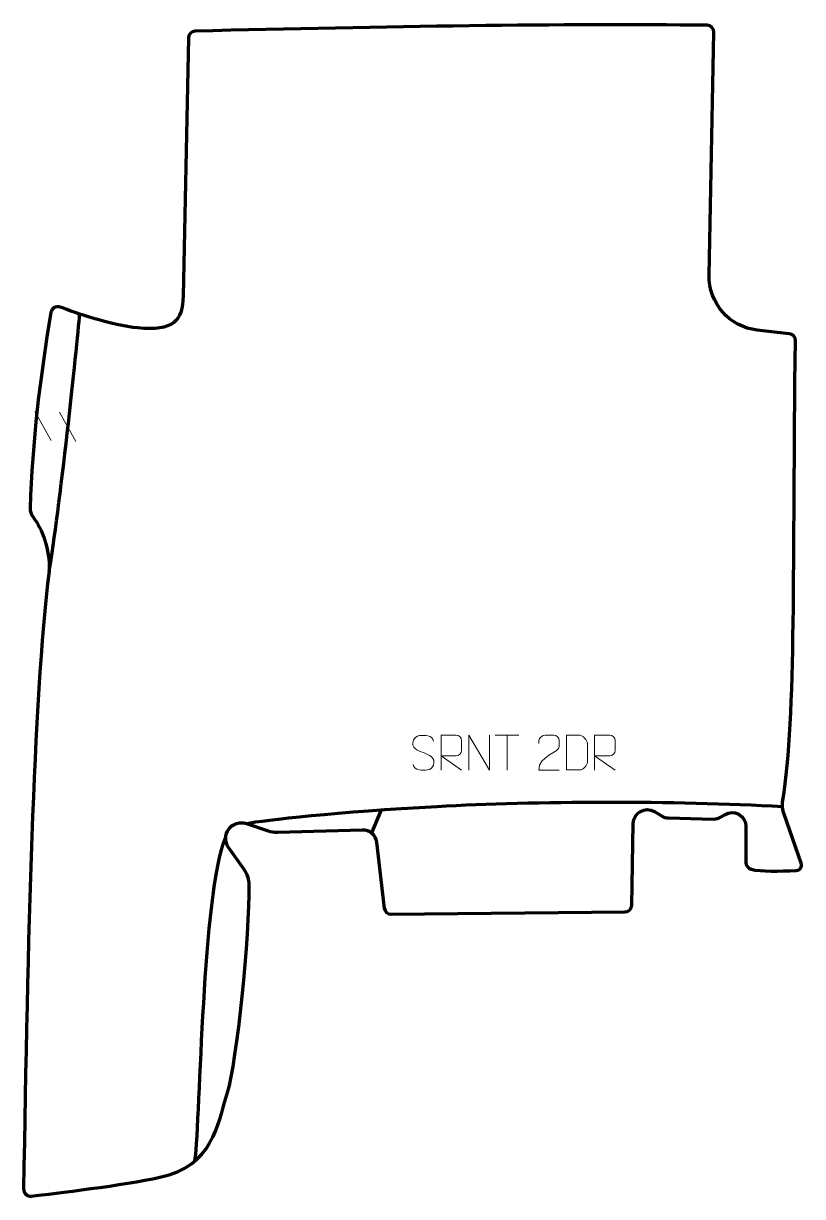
# Model space of a CAD drawing. Header units: millimetres. Extents: x -283 to 275, y -419 to 422.
import ezdxf

# ---------------------------------------------------------------- set-up
doc = ezdxf.new("R2010")
doc.units = ezdxf.units.MM
doc.header["$MEASUREMENT"] = 0
for name, color, linetype in [('layer 1', 7, 'Continuous'), ('layer 2', 7, 'Continuous'), ('layer 3', 7, 'Continuous')]:
    doc.layers.add(name, color=color, linetype=linetype)

msp = doc.modelspace()

# ---------------------------------------------------------------- linework, layer by layer
at = {"layer": 'layer 1', "color": 250, "lineweight": 9}
for points in [[(-274.7424, 144.0695), (-274.7424, 144.0695), (-263.0858, 123.1156), (-263.0858, 123.1156)], [(-257.0228, 143.465), (-257.0228, 143.465), (-245.3662, 122.5111), (-245.3662, 122.5111)], [(55.0357, -87.9989), (55.0357, -87.9989), (72.0229, -87.9989), (72.0229, -87.9989)], [(63.5295, -112.9289), (63.5295, -112.9289), (63.5295, -87.9754), (63.5295, -87.9754)]]:
    msp.add_open_spline(points, degree=3, dxfattribs=at)
for points, knots in [([(3.5293, -100.4522), (-0.719, -98.9818), (-5.6271, -97.186), (-3.622, -91.6657), (-3.622, -91.6657), (-2.1185, -87.5258), (3.0951, -87.9143), (6.6987, -88.5154), (6.6987, -88.5154), (9.5593, -88.9926), (10.424, -90.2058), (10.7346, -92.2899)], [0, 0, 0, 0, 0.25, 0.25, 0.25, 0.25, 0.5, 0.5, 0.5, 0.5, 1, 1, 1, 1]), ([(16.1973, -112.9289), (16.1973, -112.9289), (16.1973, -87.9754), (16.1973, -87.9754), (16.1973, -87.9754), (19.7921, -87.9754), (23.3876, -87.9754), (26.9828, -87.9754), (26.9828, -87.9754), (29.3081, -88.0131), (30.8654, -89.5031), (30.8613, -91.8695), (30.8613, -91.8695), (30.8609, -93.905), (30.8609, -96.9644), (30.8613, -99.0004), (30.8613, -99.0004), (30.8548, -100.8759), (29.0425, -102.8177), (27.033, -102.8368), (27.033, -102.8368), (27.033, -102.8368), (16.1973, -102.8368), (16.1973, -102.8368), (16.1973, -102.8368), (16.1973, -102.8368), (30.852, -112.9289), (30.852, -112.9289)], [0, 0, 0, 0, 0.125, 0.125, 0.125, 0.125, 0.25, 0.25, 0.25, 0.25, 0.375, 0.375, 0.375, 0.375, 0.5, 0.5, 0.5, 0.5, 0.625, 0.625, 0.625, 0.625, 0.75, 0.75, 0.75, 0.75, 1, 1, 1, 1]), ([(36.2019, -112.9289), (36.2019, -112.9289), (36.2019, -87.9754), (36.2019, -87.9754), (36.2019, -87.9754), (36.2019, -87.9754), (50.8567, -112.9289), (50.8567, -112.9289), (50.8567, -112.9289), (50.8567, -112.9289), (50.8567, -87.9754), (50.8567, -87.9754)], [0, 0, 0, 0, 0.25, 0.25, 0.25, 0.25, 0.5, 0.5, 0.5, 0.5, 1, 1, 1, 1]), ([(100.9007, -112.9393), (95.9863, -112.939), (91.0719, -112.939), (86.1578, -112.9393), (86.1578, -112.9393), (86.1578, -103.007), (100.8088, -100.3658), (100.9007, -96.0555), (100.9007, -96.0555), (100.9004, -94.6314), (100.9004, -93.2077), (100.9007, -91.7844), (100.9007, -91.7844), (100.8838, -89.7073), (98.761, -87.9825), (97.09, -87.9652), (97.09, -87.9652), (95.0168, -87.9656), (92.9439, -87.9656), (90.8715, -87.9652), (90.8715, -87.9652), (89.0494, -87.9487), (86.2247, -89.7408), (86.1578, -91.8344), (86.1578, -91.8344), (86.1578, -91.8344), (86.1578, -93.8892), (86.1578, -93.8892)], [0, 0, 0, 0, 0.125, 0.125, 0.125, 0.125, 0.25, 0.25, 0.25, 0.25, 0.375, 0.375, 0.375, 0.375, 0.5, 0.5, 0.5, 0.5, 0.625, 0.625, 0.625, 0.625, 0.75, 0.75, 0.75, 0.75, 1, 1, 1, 1]), ([(106.1369, -112.9008), (108.4687, -112.9004), (113.4189, -112.9244), (115.7504, -112.9247), (115.7504, -112.9247), (117.6754, -113.0301), (120.994, -109.4885), (120.9828, -107.4712), (120.9828, -107.4712), (120.9824, -101.7011), (120.9824, -99.5314), (120.9828, -93.7621), (120.9828, -93.7621), (120.9785, -91.624), (117.604, -87.9639), (115.4516, -87.9774), (115.4516, -87.9774), (113.1259, -87.9774), (108.4016, -87.9774), (106.0755, -87.9774), (106.0755, -87.9774), (106.0759, -93.7243), (106.1372, -107.1535), (106.1369, -112.9008)], [0, 0, 0, 0, 0.14285714, 0.14285714, 0.14285714, 0.14285714, 0.28571429, 0.28571429, 0.28571429, 0.28571429, 0.42857143, 0.42857143, 0.42857143, 0.42857143, 0.57142857, 0.57142857, 0.57142857, 0.57142857, 0.71428571, 0.71428571, 0.71428571, 0.71428571, 1, 1, 1, 1]), ([(126.1973, -112.9289), (126.1973, -112.9289), (126.1973, -87.9754), (126.1973, -87.9754), (126.1973, -87.9754), (129.7921, -87.9754), (133.3876, -87.9754), (136.9828, -87.9754), (136.9828, -87.9754), (139.3081, -88.0131), (140.8654, -89.5031), (140.8613, -91.8695), (140.8613, -91.8695), (140.8609, -93.905), (140.8609, -96.9644), (140.8613, -99.0004), (140.8613, -99.0004), (140.8548, -100.8759), (139.0425, -102.8177), (137.033, -102.8368), (137.033, -102.8368), (137.033, -102.8368), (126.1973, -102.8368), (126.1973, -102.8368), (126.1973, -102.8368), (126.1973, -102.8368), (140.852, -112.9289), (140.852, -112.9289)], [0, 0, 0, 0, 0.125, 0.125, 0.125, 0.125, 0.25, 0.25, 0.25, 0.25, 0.375, 0.375, 0.375, 0.375, 0.5, 0.5, 0.5, 0.5, 0.625, 0.625, 0.625, 0.625, 0.75, 0.75, 0.75, 0.75, 1, 1, 1, 1]), ([(3.5293, -100.4523), (7.5479, -102.099), (12.5774, -103.9873), (10.7434, -109.3476), (10.7434, -109.3476), (9.2836, -113.614), (4.3728, -113.3573), (0.6467, -112.8026), (0.6467, -112.8026), (-2.1033, -112.3928), (-3.3242, -111.1793), (-3.7022, -109.0671)], [0, 0, 0, 0, 0.25, 0.25, 0.25, 0.25, 0.5, 0.5, 0.5, 0.5, 1, 1, 1, 1])]:
    msp.add_open_spline(points, degree=3, knots=knots, dxfattribs=at)
at = {"layer": 'layer 2', "color": 230, "lineweight": 200}
msp.add_open_spline([(-282.7546, -413.1903), (-279.794, -234.8055), (-275.9714, -64.9034), (-264.4643, 29.4497), (-264.4643, 29.4497), (-263.9011, 45.9579), (-269.0777, 58.9808), (-276.1348, 68.6275), (-276.1348, 68.6275), (-277.4332, 70.4021), (-278.0821, 72.5727), (-278.011, 74.7708), (-278.011, 74.7708), (-276.4649, 122.581), (-270.9818, 168.6101), (-263.1658, 214.8734), (-263.1658, 214.8734), (-262.6425, 217.9721), (-259.4298, 219.8307), (-256.4879, 218.7273), (-256.4879, 218.7273), (-245.354, 214.5521), (-219.988, 205.6825), (-200.8665, 203.8411), (-200.8665, 203.8411), (-175.4797, 201.3962), (-168.8557, 208.6163), (-168.5617, 226.8973), (-168.5617, 226.8973), (-168.5617, 226.8973), (-164.7468, 411.6297), (-164.7468, 411.6297), (-164.7468, 411.6297), (-164.6914, 414.3052), (-162.5374, 416.4636), (-159.8621, 416.5258), (-159.8621, 416.5258), (-23.7449, 419.6993), (105.7404, 422.0235), (206.6987, 420.6959), (206.6987, 420.6959), (209.4733, 420.6595), (211.6853, 418.3691), (211.6291, 415.594), (211.6291, 415.594), (211.6291, 415.594), (208.1026, 241.7385), (208.1026, 241.7385), (208.1026, 241.7385), (207.6944, 221.632), (222.6628, 204.5224), (242.643, 202.2567), (242.643, 202.2567), (242.643, 202.2567), (265.5814, 199.6751), (265.5814, 199.6751), (265.5814, 199.6751), (268.1361, 199.3878), (270.0576, 197.2093), (270.0221, 194.6383), (270.0221, 194.6383), (267.8148, 33.7507), (270.7956, -72.8945), (260.9196, -134.7182), (260.9196, -134.7182), (260.3905, -138.0295), (260.6839, -141.4198), (261.7998, -144.5825), (261.7998, -144.5825), (261.7998, -144.5825), (274.156, -179.6063), (274.156, -179.6063), (274.156, -179.6063), (275.052, -182.1466), (273.2323, -184.829), (270.5403, -184.9344), (270.5403, -184.9344), (258.0845, -185.4234), (245.6223, -185.9151), (238.2051, -183.9781), (238.2051, -183.9781), (236.023, -183.4082), (234.5212, -181.4077), (234.5219, -179.1522), (234.5219, -179.1522), (234.5219, -179.1522), (234.528, -153.41), (234.528, -153.41), (234.528, -153.41), (234.53, -145.5065), (225.7973, -140.7238), (219.1402, -144.9821), (219.1402, -144.9821), (219.1402, -144.9821), (216.7715, -146.497), (216.7715, -146.497), (216.7715, -146.497), (215.0932, -147.5705), (213.1323, -148.1187), (211.1407, -148.0702), (211.1407, -148.0702), (211.1407, -148.0702), (179.0579, -147.2905), (179.0579, -147.2905), (179.0579, -147.2905), (177.3279, -147.2484), (175.6387, -146.7583), (174.1551, -145.8678), (174.1551, -145.8678), (174.1551, -145.8678), (168.9926, -142.7697), (168.9926, -142.7697), (168.9926, -142.7697), (162.3934, -138.8095), (153.9825, -143.4759), (153.8485, -151.1716), (153.8485, -151.1716), (153.8485, -151.1716), (152.8286, -209.7664), (152.8286, -209.7664), (152.8286, -209.7664), (152.7814, -212.4746), (150.5871, -214.6528), (147.8791, -214.6796), (147.8791, -214.6796), (147.8791, -214.6796), (-19.392, -216.3459), (-19.392, -216.3459), (-19.392, -216.3459), (-21.9457, -216.3711), (-24.1081, -214.4682), (-24.4077, -211.9314), (-24.4077, -211.9314), (-24.4077, -211.9314), (-29.9973, -164.5597), (-29.9973, -164.5597), (-29.9973, -164.5597), (-30.6048, -159.4149), (-35.0396, -155.5849), (-40.2173, -155.7349), (-40.2173, -155.7349), (-40.2173, -155.7349), (-100.7334, -157.4834), (-100.7334, -157.4834), (-100.7334, -157.4834), (-103.0852, -157.5513), (-105.4305, -157.2037), (-107.6613, -156.4566), (-107.6613, -156.4566), (-107.6613, -156.4566), (-123.1602, -151.2661), (-123.1602, -151.2661), (-123.1602, -151.2661), (-127.8242, -149.704), (-132.9618, -151.358), (-135.8392, -155.3472), (-135.8392, -155.3472), (-135.8392, -155.3472), (-135.8399, -155.3479), (-135.8399, -155.3479), (-135.8399, -155.3479), (-138.6376, -159.2269), (-138.6736, -164.4515), (-135.9297, -168.3684), (-135.9297, -168.3684), (-135.9297, -168.3684), (-124.8202, -184.2291), (-124.8202, -184.2291), (-124.8202, -184.2291), (-122.5385, -187.4863), (-121.282, -191.3467), (-121.2037, -195.3227), (-121.2037, -195.3227), (-120.5215, -229.9663), (-130.2125, -323.7406), (-136.4523, -343.4149), (-136.4523, -343.4149), (-144.427, -368.5589), (-147.04, -396.3833), (-185.1372, -404.7791), (-185.1372, -404.7791), (-210.9473, -410.4676), (-260.5073, -416.34), (-277.2011, -418.2363), (-277.2011, -418.2363), (-280.1957, -418.5766), (-282.8045, -416.2042), (-282.7546, -413.1903)], degree=3, knots=[0, 0, 0, 0, 0.02083333, 0.02083333, 0.02083333, 0.02083333, 0.04166667, 0.04166667, 0.04166667, 0.04166667, 0.0625, 0.0625, 0.0625, 0.0625, 0.08333333, 0.08333333, 0.08333333, 0.08333333, 0.10416667, 0.10416667, 0.10416667, 0.10416667, 0.125, 0.125, 0.125, 0.125, 0.14583333, 0.14583333, 0.14583333, 0.14583333, 0.16666667, 0.16666667, 0.16666667, 0.16666667, 0.1875, 0.1875, 0.1875, 0.1875, 0.20833333, 0.20833333, 0.20833333, 0.20833333, 0.22916667, 0.22916667, 0.22916667, 0.22916667, 0.25, 0.25, 0.25, 0.25, 0.27083333, 0.27083333, 0.27083333, 0.27083333, 0.29166667, 0.29166667, 0.29166667, 0.29166667, 0.3125, 0.3125, 0.3125, 0.3125, 0.33333333, 0.33333333, 0.33333333, 0.33333333, 0.35416667, 0.35416667, 0.35416667, 0.35416667, 0.375, 0.375, 0.375, 0.375, 0.39583333, 0.39583333, 0.39583333, 0.39583333, 0.41666667, 0.41666667, 0.41666667, 0.41666667, 0.4375, 0.4375, 0.4375, 0.4375, 0.45833333, 0.45833333, 0.45833333, 0.45833333, 0.47916667, 0.47916667, 0.47916667, 0.47916667, 0.5, 0.5, 0.5, 0.5, 0.52083333, 0.52083333, 0.52083333, 0.52083333, 0.54166667, 0.54166667, 0.54166667, 0.54166667, 0.5625, 0.5625, 0.5625, 0.5625, 0.58333333, 0.58333333, 0.58333333, 0.58333333, 0.60416667, 0.60416667, 0.60416667, 0.60416667, 0.625, 0.625, 0.625, 0.625, 0.64583333, 0.64583333, 0.64583333, 0.64583333, 0.66666667, 0.66666667, 0.66666667, 0.66666667, 0.6875, 0.6875, 0.6875, 0.6875, 0.70833333, 0.70833333, 0.70833333, 0.70833333, 0.72916667, 0.72916667, 0.72916667, 0.72916667, 0.75, 0.75, 0.75, 0.75, 0.77083333, 0.77083333, 0.77083333, 0.77083333, 0.79166667, 0.79166667, 0.79166667, 0.79166667, 0.8125, 0.8125, 0.8125, 0.8125, 0.83333333, 0.83333333, 0.83333333, 0.83333333, 0.85416667, 0.85416667, 0.85416667, 0.85416667, 0.875, 0.875, 0.875, 0.875, 0.89583333, 0.89583333, 0.89583333, 0.89583333, 0.91666667, 0.91666667, 0.91666667, 0.91666667, 0.9375, 0.9375, 0.9375, 0.9375, 0.95833333, 0.95833333, 0.95833333, 0.95833333, 1, 1, 1, 1], dxfattribs=at)
at = {"layer": 'layer 3', "color": 142, "lineweight": 200}
for points in [[(-264.4645, 29.4472), (-257.4444, 69.5191), (-244.1625, 191.5924), (-242.5818, 213.7951)], [(-26.6202, -141.4775), (-26.6202, -141.4775), (-33.6226, -157.9527), (-33.6226, -157.9527)], [(-160.0308, -393.1333), (-155.6524, -358.928), (-155.0876, -202.7314), (-137.9275, -161.029)]]:
    msp.add_open_spline(points, degree=3, dxfattribs=at)
msp.add_open_spline([(-123.1596, -151.2467), (-110.6647, -148.8275), (-56.8111, -142.7622), (13.4964, -138.9679), (13.4964, -138.9679), (83.8033, -135.1738), (182.3258, -134.4687), (260.7033, -139.1363)], degree=3, knots=[0, 0, 0, 0, 0.33333333, 0.33333333, 0.33333333, 0.33333333, 1, 1, 1, 1], dxfattribs=at)

doc.saveas('drawing.dxf')
